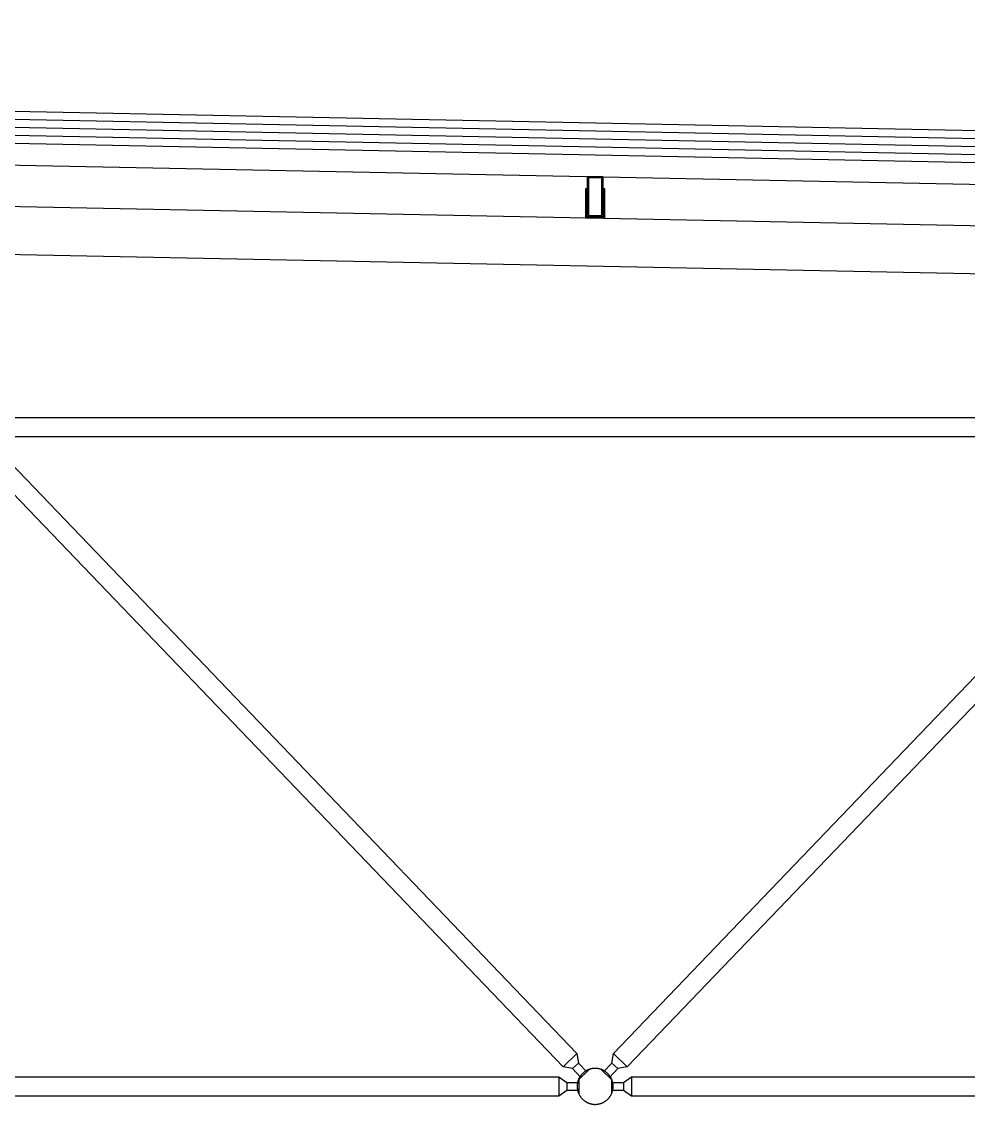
# Model space of a CAD drawing. Header units: centimetres. Extents: x 26200 to 152500, y -600 to 9300.
# Drawn here: x 133850.1 to 134087.1, y 5918.9 to 6189.9 of the extents above; entities that cross this region are included whole.
import ezdxf

# ---------------------------------------------------------------- set-up
doc = ezdxf.new("R2010")
doc.units = ezdxf.units.CM
doc.layers.add('ROTAS-MIMARI-KESIT', color=8, linetype='Continuous')

msp = doc.modelspace()

# ---------------------------------------------------------------- linework, layer by layer
at = {"layer": 'ROTAS-MIMARI-KESIT'}
for points in [[(132727.2, 6189.91), (135502.04, 6134.41)], [(132727.16, 6187.91), (135502.08, 6132.41)], [(132727.12, 6185.91), (135502.04, 6130.41)], [(132727.04, 6181.91), (135502.04, 6126.41)], [(132727.08, 6183.91), (135502.08, 6128.41)], [(132727.04, 6176.41), (135502.04, 6120.91)], [(132885.88, 6162.93), (135422.72, 6112.19)], [(132885.88, 6150.93), (135422.72, 6100.19)], [(133991.31, 6146.78), (133991.61, 6146.78)], [(133995.81, 6146.78), (133996.11, 6146.78)], [(133991.31, 6145.38), (133991.61, 6145.38)], [(133995.81, 6145.38), (133996.11, 6145.38)], [(133839.48, 6089.41), (133842.48, 6089.41), (133844.48, 6090.82), (134142.94, 6090.82), (134144.94, 6089.41), (134147.94, 6089.41)], [(134147.94, 6087.41), (134144.94, 6087.41), (134142.94, 6085.99), (133844.48, 6085.99), (133842.48, 6087.41), (133839.48, 6087.41)], [(133989.15, 5931.65), (133985.67, 5928.3)], [(133998.27, 5931.65), (134001.75, 5928.3)], [(133989.52, 5929.22), (133988.07, 5927.84)], [(133992.21, 5927.65), (133989.53, 5925.08)], [(133995.21, 5927.65), (133997.89, 5925.08)], [(133997.9, 5929.22), (133999.35, 5927.84)], [(133681.14, 5924.41), (133684.14, 5924.41), (133686.14, 5925.82), (133984.61, 5925.82), (133986.61, 5924.41), (133989.61, 5924.41)], [(133984.61, 5925.82), (133984.61, 5920.99)], [(133986.61, 5924.41), (133986.61, 5922.41)], [(133989.61, 5925.26), (133989.61, 5921.55)], [(133997.81, 5924.41), (134000.81, 5924.41), (134002.81, 5925.82), (134301.28, 5925.82), (134303.28, 5924.41), (134306.28, 5924.41)], [(133997.81, 5925.26), (133997.81, 5921.55)], [(134000.81, 5924.41), (134000.81, 5922.41)], [(134002.81, 5925.82), (134002.81, 5920.99)], [(133989.61, 5922.41), (133986.61, 5922.41), (133984.61, 5920.99), (133686.14, 5920.99), (133684.14, 5922.41), (133681.14, 5922.41)], [(134306.28, 5922.41), (134303.28, 5922.41), (134301.28, 5920.99), (134002.81, 5920.99), (134000.81, 5922.41), (133997.81, 5922.41)]]:
    msp.add_lwpolyline(points, dxfattribs=at)
for points in [[(133991.71, 6141.08), (133995.71, 6141.08), (133995.71, 6151.08), (133991.71, 6151.08)], [(133992.01, 6141.38), (133995.41, 6141.38), (133995.41, 6150.78), (133992.01, 6150.78)], [(133995.81, 6141.08), (133991.61, 6141.08), (133991.61, 6148.08), (133991.31, 6148.08), (133991.31, 6140.78), (133996.11, 6140.78), (133996.11, 6148.08), (133995.81, 6148.08)], [(133838.94, 6086.14), (133841.01, 6083.98), (133843.42, 6083.52), (133989.15, 5931.65), (133989.52, 5929.22), (133991.59, 5927.06), (133990.15, 5925.67), (133988.07, 5927.84), (133985.67, 5928.3), (133839.93, 6080.17), (133839.57, 6082.59), (133837.49, 6084.76)], [(133995.83, 5927.06), (133997.9, 5929.22), (133998.27, 5931.65), (134144, 6083.52), (134146.41, 6083.98), (134148.48, 6086.14), (134149.93, 6084.76), (134147.85, 6082.59), (134147.49, 6080.17), (134001.75, 5928.3), (133999.35, 5927.84), (133997.27, 5925.67)], [(133998.21, 5923.41), (133998.21, 5923.51), (133998.21, 5923.61), (133998.2, 5923.71), (133998.19, 5923.81), (133998.18, 5923.92), (133998.17, 5924.02), (133998.15, 5924.12), (133998.13, 5924.23), (133998.11, 5924.33), (133998.09, 5924.44), (133998.06, 5924.54), (133998.04, 5924.65), (133998, 5924.75), (133997.97, 5924.86), (133997.93, 5924.96), (133997.89, 5925.07), (133997.85, 5925.17), (133997.81, 5925.27), (133997.76, 5925.37), (133997.71, 5925.48), (133997.65, 5925.58), (133997.6, 5925.68), (133997.54, 5925.77), (133997.48, 5925.87), (133997.41, 5925.97), (133997.34, 5926.06), (133997.28, 5926.15), (133997.2, 5926.25), (133997.13, 5926.33), (133997.05, 5926.42), (133996.97, 5926.51), (133996.89, 5926.59), (133996.81, 5926.67), (133996.72, 5926.75), (133996.64, 5926.83), (133996.55, 5926.9), (133996.46, 5926.97), (133996.36, 5927.04), (133996.27, 5927.11), (133996.17, 5927.18), (133996.08, 5927.24), (133995.98, 5927.3), (133995.88, 5927.35), (133995.78, 5927.41), (133995.68, 5927.46), (133995.57, 5927.51), (133995.47, 5927.55), (133995.37, 5927.59), (133995.26, 5927.63), (133995.16, 5927.67), (133995.05, 5927.7), (133994.95, 5927.74), (133994.84, 5927.76), (133994.74, 5927.79), (133994.63, 5927.81), (133994.53, 5927.83), (133994.42, 5927.85), (133994.32, 5927.87), (133994.22, 5927.88), (133994.11, 5927.89), (133994.01, 5927.9), (133993.91, 5927.9), (133993.81, 5927.91), (133993.71, 5927.91), (133993.61, 5927.91), (133993.51, 5927.9), (133993.41, 5927.9), (133993.31, 5927.89), (133993.2, 5927.88), (133993.1, 5927.87), (133993, 5927.85), (133992.89, 5927.83), (133992.79, 5927.81), (133992.68, 5927.79), (133992.58, 5927.76), (133992.47, 5927.74), (133992.37, 5927.7), (133992.26, 5927.67), (133992.16, 5927.63), (133992.05, 5927.59), (133991.95, 5927.55), (133991.85, 5927.51), (133991.74, 5927.46), (133991.64, 5927.41), (133991.54, 5927.35), (133991.44, 5927.3), (133991.34, 5927.24), (133991.25, 5927.18), (133991.15, 5927.11), (133991.06, 5927.04), (133990.96, 5926.97), (133990.87, 5926.9), (133990.78, 5926.83), (133990.7, 5926.75), (133990.61, 5926.67), (133990.53, 5926.59), (133990.45, 5926.51), (133990.37, 5926.42), (133990.29, 5926.33), (133990.22, 5926.25), (133990.14, 5926.15), (133990.07, 5926.06), (133990.01, 5925.97), (133989.94, 5925.87), (133989.88, 5925.77), (133989.82, 5925.68), (133989.77, 5925.58), (133989.71, 5925.48), (133989.66, 5925.37), (133989.61, 5925.27), (133989.57, 5925.17), (133989.53, 5925.07), (133989.49, 5924.96), (133989.45, 5924.86), (133989.41, 5924.75), (133989.38, 5924.65), (133989.35, 5924.54), (133989.33, 5924.44), (133989.31, 5924.33), (133989.28, 5924.23), (133989.27, 5924.12), (133989.25, 5924.02), (133989.24, 5923.92), (133989.23, 5923.81), (133989.22, 5923.71), (133989.21, 5923.61), (133989.21, 5923.51), (133989.21, 5923.41), (133989.21, 5923.31), (133989.21, 5923.21), (133989.22, 5923.11), (133989.23, 5923), (133989.24, 5922.9), (133989.25, 5922.8), (133989.27, 5922.69), (133989.28, 5922.59), (133989.31, 5922.49), (133989.33, 5922.38), (133989.35, 5922.28), (133989.38, 5922.17), (133989.41, 5922.07), (133989.45, 5921.96), (133989.49, 5921.86), (133989.53, 5921.75), (133989.57, 5921.65), (133989.61, 5921.55), (133989.66, 5921.44), (133989.71, 5921.34), (133989.77, 5921.24), (133989.82, 5921.14), (133989.88, 5921.04), (133989.94, 5920.95), (133990.01, 5920.85), (133990.07, 5920.76), (133990.14, 5920.66), (133990.22, 5920.57), (133990.29, 5920.48), (133990.37, 5920.4), (133990.45, 5920.31), (133990.53, 5920.23), (133990.61, 5920.15), (133990.7, 5920.07), (133990.78, 5919.99), (133990.87, 5919.92), (133990.96, 5919.84), (133991.06, 5919.77), (133991.15, 5919.71), (133991.25, 5919.64), (133991.34, 5919.58), (133991.44, 5919.52), (133991.54, 5919.47), (133991.64, 5919.41), (133991.74, 5919.36), (133991.85, 5919.31), (133991.95, 5919.27), (133992.05, 5919.22), (133992.16, 5919.19), (133992.26, 5919.15), (133992.37, 5919.11), (133992.47, 5919.08), (133992.58, 5919.05), (133992.68, 5919.03), (133992.79, 5919), (133992.89, 5918.98), (133993, 5918.97), (133993.1, 5918.95), (133993.2, 5918.94), (133993.31, 5918.93), (133993.41, 5918.92), (133993.51, 5918.91), (133993.61, 5918.91), (133993.71, 5918.91), (133993.81, 5918.91), (133993.91, 5918.91), (133994.01, 5918.92), (133994.11, 5918.93), (133994.22, 5918.94), (133994.32, 5918.95), (133994.42, 5918.97), (133994.53, 5918.98), (133994.63, 5919), (133994.74, 5919.03), (133994.84, 5919.05), (133994.95, 5919.08), (133995.05, 5919.11), (133995.16, 5919.15), (133995.26, 5919.19), (133995.37, 5919.22), (133995.47, 5919.27), (133995.57, 5919.31), (133995.68, 5919.36), (133995.78, 5919.41), (133995.88, 5919.47), (133995.98, 5919.52), (133996.08, 5919.58), (133996.17, 5919.64), (133996.27, 5919.71), (133996.36, 5919.77), (133996.46, 5919.84), (133996.55, 5919.92), (133996.64, 5919.99), (133996.72, 5920.07), (133996.81, 5920.15), (133996.89, 5920.23), (133996.97, 5920.31), (133997.05, 5920.4), (133997.13, 5920.48), (133997.2, 5920.57), (133997.28, 5920.66), (133997.34, 5920.76), (133997.41, 5920.85), (133997.48, 5920.95), (133997.54, 5921.04), (133997.6, 5921.14), (133997.65, 5921.24), (133997.71, 5921.34), (133997.76, 5921.44), (133997.81, 5921.55), (133997.85, 5921.65), (133997.89, 5921.75), (133997.93, 5921.86), (133997.97, 5921.96), (133998, 5922.07), (133998.04, 5922.17), (133998.06, 5922.28), (133998.09, 5922.38), (133998.11, 5922.49), (133998.13, 5922.59), (133998.15, 5922.69), (133998.17, 5922.8), (133998.18, 5922.9), (133998.19, 5923), (133998.2, 5923.11), (133998.21, 5923.21), (133998.21, 5923.31)]]:
    msp.add_lwpolyline(points, close=True, dxfattribs=at)

doc.saveas('drawing.dxf')
